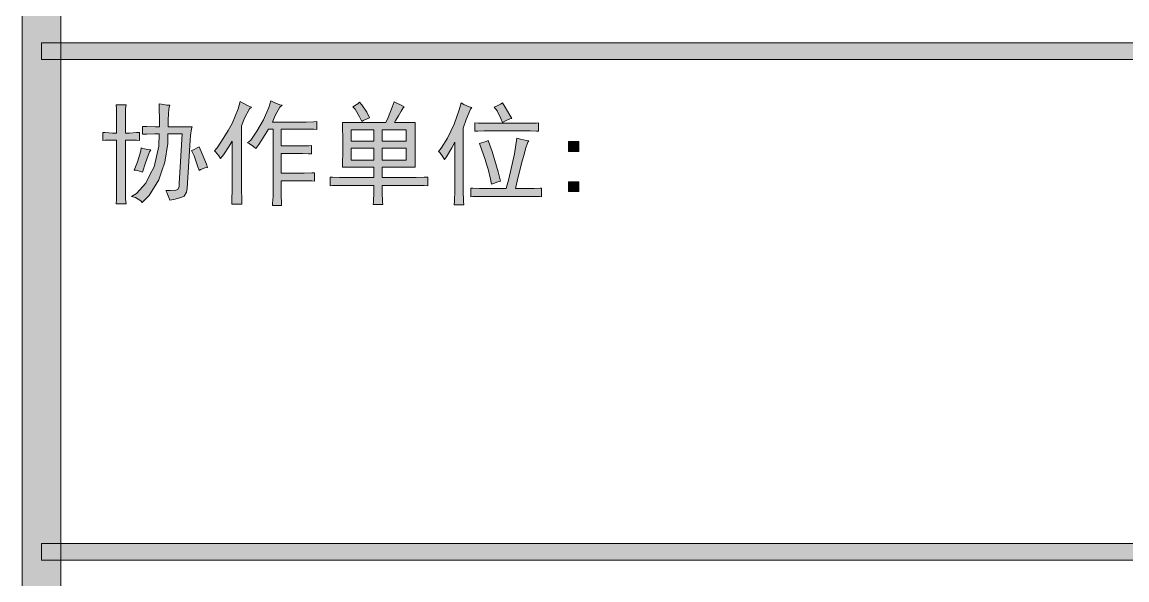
# Model space of a CAD drawing. Header units: millimetres. Extents: x 0 to 586, y 0 to 414.
# Drawn here: x 541.05 to 560.59, y 332.33 to 342.2 of the extents above; entities that cross this region are included whole.
import ezdxf

# ---------------------------------------------------------------- set-up
doc = ezdxf.new("R2010")
doc.units = ezdxf.units.MM

msp = doc.modelspace()

# ---------------------------------------------------------------- hatches: boundary and pattern name
h = msp.add_hatch(color=0)
h.dxf.hatch_style = 2
h.paths.add_polyline_path([(541.736139, 9.860139), (541.048222, 9.860139), (541.048222, 404.223361), (541.736139, 404.223361)])
h = msp.add_hatch(color=0)
h.dxf.hatch_style = 2
h.paths.add_polyline_path([(575.772139, 341.838139), (575.772139, 341.541806), (541.390417, 341.541806), (541.390417, 341.838139)])
h = msp.add_hatch(color=0)
h.dxf.hatch_style = 2
h.paths.add_polyline_path([(545.105167, 340.698667), (545.069889, 340.670444), (544.981694, 340.504639), (544.928778, 340.367056), (544.928778, 339.37575), (544.928778, 339.252278), (544.932306, 339.054722), (544.935833, 338.980639), (544.755917, 338.980639), (544.759444, 339.051194), (544.7665, 339.245222), (544.7665, 339.368694), (544.7665, 340.095417), (544.710056, 340.007222), (544.60775, 339.855528), (544.554833, 339.792028), (544.526611, 339.837889), (544.470167, 339.904917), (544.449, 339.926083), (544.498389, 339.979), (544.618333, 340.158917), (544.692417, 340.285917), (544.762972, 340.409389), (544.868806, 340.666917), (544.904083, 340.797444), (544.946417, 340.77275), (545.048722, 340.719833)])
h = msp.add_hatch(color=0)
h.dxf.hatch_style = 2
h.paths.add_polyline_path([(545.648444, 340.730417), (545.609639, 340.698667), (545.521444, 340.5505), (545.475583, 340.434083), (545.987111, 340.434083), (546.071778, 340.434083), (546.209361, 340.437611), (546.25875, 340.441139), (546.25875, 340.303556), (546.209361, 340.307083), (546.071778, 340.310611), (545.987111, 340.310611), (545.630806, 340.310611), (545.630806, 340.01075), (545.948306, 340.01075), (546.015333, 340.01075), (546.121167, 340.014278), (546.167028, 340.017806), (546.167028, 339.869639), (546.114111, 339.873167), (546.008278, 339.876694), (545.948306, 339.876694), (545.630806, 339.876694), (545.630806, 339.530972), (545.965944, 339.530972), (546.040028, 339.530972), (546.170556, 339.5345), (546.219944, 339.538028), (546.219944, 339.389861), (546.170556, 339.393389), (546.047083, 339.396917), (545.973, 339.396917), (545.630806, 339.396917), (545.630806, 339.252278), (545.630806, 339.142917), (545.634333, 338.99475), (545.637861, 338.955944), (545.475583, 338.955944), (545.479111, 338.998278), (545.486167, 339.114694), (545.486167, 339.188778), (545.486167, 340.310611), (545.408556, 340.310611), (545.348583, 340.211833), (545.235694, 340.035444), (545.182778, 339.964889), (545.140444, 340.000167), (545.066361, 340.053083), (545.034611, 340.063667), (545.091056, 340.116583), (545.200417, 340.271806), (545.260389, 340.374111), (545.316833, 340.472889), (545.412083, 340.691611), (545.447361, 340.808028), (545.503806, 340.779806), (545.606111, 340.741)])
h = msp.add_hatch(color=0)
h.paths.add_polyline_path([(547.997944, 340.427028), (547.997944, 339.636806), (547.419389, 339.636806), (547.419389, 339.453361), (547.930917, 339.453361), (548.015583, 339.453361), (548.160222, 339.456889), (548.223722, 339.460417), (548.223722, 339.305194), (548.156694, 339.308722), (548.012056, 339.31225), (547.930917, 339.31225), (547.419389, 339.31225), (547.419389, 339.192306), (547.422917, 339.022972), (547.426444, 338.973583), (547.257111, 338.973583), (547.264167, 339.022972), (547.271222, 339.192306), (547.271222, 339.31225), (546.770278, 339.31225), (546.675028, 339.31225), (546.540972, 339.308722), (546.498639, 339.305194), (546.498639, 339.460417), (546.537444, 339.456889), (546.664444, 339.453361), (546.752639, 339.453361), (547.271222, 339.453361), (547.271222, 339.636806), (546.713833, 339.636806), (546.717361, 339.703833), (546.720889, 339.894333), (546.720889, 340.017806), (546.720889, 340.141278), (546.717361, 340.345889), (546.713833, 340.427028), (547.479361, 340.427028), (547.521694, 340.515222), (547.595778, 340.698667), (547.627528, 340.790389), (547.666333, 340.77275), (547.754528, 340.730417), (547.807444, 340.705722), (547.789806, 340.688083), (547.751, 340.628111), (547.729833, 340.585778), (547.705139, 340.546972), (547.659278, 340.465833), (547.634583, 340.427028)])
h.paths.add_polyline_path([(547.842722, 339.760278), (547.842722, 339.971944), (547.419389, 339.971944), (547.419389, 339.760278)])
h.paths.add_polyline_path([(547.842722, 340.095417), (547.842722, 340.2965), (547.419389, 340.2965), (547.419389, 340.095417)])
h.paths.add_polyline_path([(547.271222, 339.760278), (547.271222, 339.971944), (546.869056, 339.971944), (546.869056, 339.760278)])
h.paths.add_polyline_path([(547.271222, 340.095417), (547.271222, 340.2965), (546.869056, 340.2965), (546.869056, 340.095417)])
h = msp.add_hatch(color=0)
h.dxf.hatch_style = 2
h.paths.add_polyline_path([(542.720389, 340.240056), (542.720389, 340.427028), (542.716861, 340.673972), (542.713333, 340.737472), (542.886194, 340.737472), (542.879139, 340.673972), (542.875611, 340.427028), (542.875611, 340.240056), (542.949694, 340.240056), (543.073167, 340.247111), (543.126083, 340.250639), (543.126083, 340.109528), (543.073167, 340.113056), (542.949694, 340.116583), (542.875611, 340.116583), (542.875611, 339.266389), (542.875611, 339.213472), (542.879139, 339.072361), (542.886194, 338.987694), (542.713333, 338.987694), (542.716861, 339.072361), (542.720389, 339.213472), (542.720389, 339.266389), (542.720389, 340.116583), (542.646306, 340.116583), (542.519306, 340.113056), (542.473444, 340.109528), (542.473444, 340.250639), (542.519306, 340.247111), (542.646306, 340.240056)])
h = msp.add_hatch(color=0)
h.dxf.hatch_style = 2
h.paths.add_polyline_path([(543.478861, 340.349417), (543.478861, 340.472889), (543.475333, 340.6775), (543.471806, 340.758639), (543.514139, 340.748056), (543.609389, 340.733944), (543.658778, 340.730417), (543.644667, 340.666917), (543.630556, 340.476417), (543.634083, 340.349417), (544.053889, 340.349417), (544.046833, 340.314139), (544.029194, 340.197722), (544.022139, 340.116583), (543.969222, 339.259333), (543.958639, 339.195833), (543.912778, 339.12175), (543.873972, 339.107639), (543.835167, 339.093528), (543.729333, 339.065306), (543.658778, 339.051194), (543.644667, 339.100583), (543.609389, 339.18525), (543.588222, 339.220528), (543.669361, 339.224056), (543.768139, 339.231111), (543.785778, 339.234639), (543.803417, 339.238167), (543.824583, 339.294611), (543.828111, 339.344), (543.881028, 340.225944), (543.627028, 340.225944), (543.6235, 340.053083), (543.570583, 339.725), (543.517667, 339.569778), (543.468278, 339.414556), (543.295417, 339.135861), (543.171944, 339.012389), (543.14725, 339.040611), (543.055528, 339.097056), (542.984972, 339.118222), (543.073167, 339.167611), (543.235444, 339.354583), (543.309528, 339.499222), (543.383611, 339.640333), (543.46475, 340.007222), (543.471806, 340.225944), (543.397722, 340.225944), (543.253083, 340.222417), (543.179, 340.218889), (543.179, 340.356472), (543.253083, 340.352944), (543.404778, 340.349417)])
h = msp.add_hatch(color=0)
h.dxf.hatch_style = 2
h.paths.add_polyline_path([(547.017222, 340.783333), (547.056028, 340.741), (547.144222, 340.606944), (547.193611, 340.511694), (547.151278, 340.494056), (547.080722, 340.458778), (547.056028, 340.441139), (547.017222, 340.529333), (546.939611, 340.659861), (546.900806, 340.705722), (546.929028, 340.719833), (546.985472, 340.758639)])
h = msp.add_hatch(color=0)
h.dxf.hatch_style = 2
h.paths.add_polyline_path([(549.003361, 340.691611), (548.978667, 340.663389), (548.901056, 340.479944), (548.851667, 340.32825), (548.851667, 339.344), (548.851667, 339.220528), (548.855194, 339.030028), (548.858722, 338.966528), (548.689389, 338.966528), (548.696444, 339.033556), (548.7035, 339.220528), (548.7035, 339.336944), (548.7035, 340.077778), (548.647056, 339.975472), (548.551806, 339.82025), (548.516528, 339.770861), (548.491833, 339.82025), (548.435389, 339.894333), (548.410694, 339.9155), (548.460083, 339.971944), (548.569444, 340.148333), (548.629417, 340.271806), (548.689389, 340.395278), (548.781111, 340.649278), (548.812861, 340.776278), (548.86225, 340.744528), (548.9575, 340.702194)])
h = msp.add_hatch(color=0)
h.dxf.hatch_style = 2
h.paths.add_polyline_path([(549.546639, 340.776278), (549.5925, 340.695139), (549.673639, 340.554028), (549.708917, 340.497583), (549.677167, 340.490528), (549.596028, 340.45525), (549.546639, 340.427028), (549.518417, 340.497583), (549.447861, 340.631639), (549.398472, 340.698667), (549.437278, 340.712778), (549.511361, 340.751583)])
h = msp.add_hatch(color=0)
h.dxf.hatch_style = 2
h.paths.add_polyline_path([(549.9735, 340.412917), (550.040528, 340.412917), (550.146361, 340.416444), (550.181639, 340.419972), (550.181639, 340.271806), (550.146361, 340.275333), (550.037, 340.278861), (549.962917, 340.278861), (549.275, 340.278861), (549.222083, 340.278861), (549.109194, 340.275333), (549.05275, 340.271806), (549.05275, 340.419972), (549.112722, 340.416444), (549.225611, 340.412917), (549.275, 340.412917)])
h = msp.add_hatch(color=0)
h.dxf.hatch_style = 2
h.paths.add_polyline_path([(550.012306, 340.102472), (549.994667, 340.077778), (549.952333, 339.957833), (549.927639, 339.862583), (549.899417, 339.767333), (549.821806, 339.463944), (549.772417, 339.259333), (550.033472, 339.259333), (550.107556, 339.259333), (550.209861, 339.262861), (550.234556, 339.266389), (550.234556, 339.111167), (550.199278, 339.114694), (550.1005, 339.118222), (550.033472, 339.118222), (549.24325, 339.118222), (549.148, 339.118222), (549.017472, 339.114694), (548.982194, 339.111167), (548.982194, 339.266389), (549.017472, 339.262861), (549.140944, 339.259333), (549.229139, 339.259333), (549.610139, 339.259333), (549.659528, 339.428667), (549.754778, 339.873167), (549.800639, 340.148333), (549.864139, 340.134222), (549.969972, 340.109528)])
h = msp.add_hatch(color=0)
h.dxf.hatch_style = 2
h.paths.add_polyline_path([(549.292639, 340.109528), (549.359667, 339.911972), (549.469028, 339.552139), (549.507833, 339.389861), (549.461972, 339.37575), (549.384361, 339.347528), (549.352611, 339.336944), (549.334972, 339.425139), (549.289111, 339.598), (549.264417, 339.686194), (549.239722, 339.770861), (549.176222, 339.954306), (549.137417, 340.056611), (549.176222, 340.063667), (549.253833, 340.091889)])
h = msp.add_hatch(color=0)
h.dxf.hatch_style = 2
h.paths.add_polyline_path([(550.89425, 339.9155), (550.714333, 339.9155), (550.714333, 340.088361), (550.89425, 340.088361)])
h = msp.add_hatch(color=0)
h.dxf.hatch_style = 2
h.paths.add_polyline_path([(543.327167, 339.940194), (543.302472, 339.908444), (543.228389, 339.710889), (543.179, 339.545083), (543.140194, 339.559194), (543.066111, 339.580361), (543.030833, 339.583889), (543.087278, 339.728528), (543.14725, 339.926083), (543.154306, 339.979), (543.186056, 339.968417), (543.270722, 339.94725)])
h = msp.add_hatch(color=0)
h.dxf.hatch_style = 2
h.paths.add_polyline_path([(544.177361, 339.993111), (544.233806, 339.869639), (544.307889, 339.689722), (544.325528, 339.62975), (544.279667, 339.622694), (544.209111, 339.594472), (544.177361, 339.576833), (544.152667, 339.657972), (544.089167, 339.834361), (544.046833, 339.933139), (544.078583, 339.943722), (544.145611, 339.975472)])
h = msp.add_hatch(color=0)
h.dxf.hatch_style = 2
h.paths.add_polyline_path([(550.89425, 339.206417), (550.714333, 339.206417), (550.714333, 339.37575), (550.89425, 339.37575)])
h = msp.add_hatch(color=0)
h.dxf.hatch_style = 2
h.paths.add_polyline_path([(575.772139, 332.976361), (575.772139, 332.680028), (541.390417, 332.680028), (541.390417, 332.976361)])

# ---------------------------------------------------------------- linework, layer by layer
at = {"color": 0, "lineweight": 0}
for points in [[(541.736139, 9.860139), (541.048222, 9.860139), (541.048222, 404.223361), (541.736139, 404.223361)], [(575.772139, 341.838139), (575.772139, 341.541806), (541.390417, 341.541806), (541.390417, 341.838139)], [(545.105167, 340.698667), (545.069889, 340.670444), (544.981694, 340.504639), (544.928778, 340.367056), (544.928778, 339.37575), (544.928778, 339.252278), (544.932306, 339.054722), (544.935833, 338.980639), (544.755917, 338.980639), (544.759444, 339.051194), (544.7665, 339.245222), (544.7665, 339.368694), (544.7665, 340.095417), (544.710056, 340.007222), (544.60775, 339.855528), (544.554833, 339.792028), (544.526611, 339.837889), (544.470167, 339.904917), (544.449, 339.926083), (544.498389, 339.979), (544.618333, 340.158917), (544.692417, 340.285917), (544.762972, 340.409389), (544.868806, 340.666917), (544.904083, 340.797444), (544.946417, 340.77275), (545.048722, 340.719833)], [(545.648444, 340.730417), (545.609639, 340.698667), (545.521444, 340.5505), (545.475583, 340.434083), (545.987111, 340.434083), (546.071778, 340.434083), (546.209361, 340.437611), (546.25875, 340.441139), (546.25875, 340.303556), (546.209361, 340.307083), (546.071778, 340.310611), (545.987111, 340.310611), (545.630806, 340.310611), (545.630806, 340.01075), (545.948306, 340.01075), (546.015333, 340.01075), (546.121167, 340.014278), (546.167028, 340.017806), (546.167028, 339.869639), (546.114111, 339.873167), (546.008278, 339.876694), (545.948306, 339.876694), (545.630806, 339.876694), (545.630806, 339.530972), (545.965944, 339.530972), (546.040028, 339.530972), (546.170556, 339.5345), (546.219944, 339.538028), (546.219944, 339.389861), (546.170556, 339.393389), (546.047083, 339.396917), (545.973, 339.396917), (545.630806, 339.396917), (545.630806, 339.252278), (545.630806, 339.142917), (545.634333, 338.99475), (545.637861, 338.955944), (545.475583, 338.955944), (545.479111, 338.998278), (545.486167, 339.114694), (545.486167, 339.188778), (545.486167, 340.310611), (545.408556, 340.310611), (545.348583, 340.211833), (545.235694, 340.035444), (545.182778, 339.964889), (545.140444, 340.000167), (545.066361, 340.053083), (545.034611, 340.063667), (545.091056, 340.116583), (545.200417, 340.271806), (545.260389, 340.374111), (545.316833, 340.472889), (545.412083, 340.691611), (545.447361, 340.808028), (545.503806, 340.779806), (545.606111, 340.741)], [(547.997944, 340.427028), (547.997944, 339.636806), (547.419389, 339.636806), (547.419389, 339.453361), (547.930917, 339.453361), (548.015583, 339.453361), (548.160222, 339.456889), (548.223722, 339.460417), (548.223722, 339.305194), (548.156694, 339.308722), (548.012056, 339.31225), (547.930917, 339.31225), (547.419389, 339.31225), (547.419389, 339.192306), (547.422917, 339.022972), (547.426444, 338.973583), (547.257111, 338.973583), (547.264167, 339.022972), (547.271222, 339.192306), (547.271222, 339.31225), (546.770278, 339.31225), (546.675028, 339.31225), (546.540972, 339.308722), (546.498639, 339.305194), (546.498639, 339.460417), (546.537444, 339.456889), (546.664444, 339.453361), (546.752639, 339.453361), (547.271222, 339.453361), (547.271222, 339.636806), (546.713833, 339.636806), (546.717361, 339.703833), (546.720889, 339.894333), (546.720889, 340.017806), (546.720889, 340.141278), (546.717361, 340.345889), (546.713833, 340.427028), (547.479361, 340.427028), (547.521694, 340.515222), (547.595778, 340.698667), (547.627528, 340.790389), (547.666333, 340.77275), (547.754528, 340.730417), (547.807444, 340.705722), (547.789806, 340.688083), (547.751, 340.628111), (547.729833, 340.585778), (547.705139, 340.546972), (547.659278, 340.465833), (547.634583, 340.427028)], [(542.720389, 340.240056), (542.720389, 340.427028), (542.716861, 340.673972), (542.713333, 340.737472), (542.886194, 340.737472), (542.879139, 340.673972), (542.875611, 340.427028), (542.875611, 340.240056), (542.949694, 340.240056), (543.073167, 340.247111), (543.126083, 340.250639), (543.126083, 340.109528), (543.073167, 340.113056), (542.949694, 340.116583), (542.875611, 340.116583), (542.875611, 339.266389), (542.875611, 339.213472), (542.879139, 339.072361), (542.886194, 338.987694), (542.713333, 338.987694), (542.716861, 339.072361), (542.720389, 339.213472), (542.720389, 339.266389), (542.720389, 340.116583), (542.646306, 340.116583), (542.519306, 340.113056), (542.473444, 340.109528), (542.473444, 340.250639), (542.519306, 340.247111), (542.646306, 340.240056)], [(543.478861, 340.349417), (543.478861, 340.472889), (543.475333, 340.6775), (543.471806, 340.758639), (543.514139, 340.748056), (543.609389, 340.733944), (543.658778, 340.730417), (543.644667, 340.666917), (543.630556, 340.476417), (543.634083, 340.349417), (544.053889, 340.349417), (544.046833, 340.314139), (544.029194, 340.197722), (544.022139, 340.116583), (543.969222, 339.259333), (543.958639, 339.195833), (543.912778, 339.12175), (543.873972, 339.107639), (543.835167, 339.093528), (543.729333, 339.065306), (543.658778, 339.051194), (543.644667, 339.100583), (543.609389, 339.18525), (543.588222, 339.220528), (543.669361, 339.224056), (543.768139, 339.231111), (543.785778, 339.234639), (543.803417, 339.238167), (543.824583, 339.294611), (543.828111, 339.344), (543.881028, 340.225944), (543.627028, 340.225944), (543.6235, 340.053083), (543.570583, 339.725), (543.517667, 339.569778), (543.468278, 339.414556), (543.295417, 339.135861), (543.171944, 339.012389), (543.14725, 339.040611), (543.055528, 339.097056), (542.984972, 339.118222), (543.073167, 339.167611), (543.235444, 339.354583), (543.309528, 339.499222), (543.383611, 339.640333), (543.46475, 340.007222), (543.471806, 340.225944), (543.397722, 340.225944), (543.253083, 340.222417), (543.179, 340.218889), (543.179, 340.356472), (543.253083, 340.352944), (543.404778, 340.349417)], [(547.017222, 340.783333), (547.056028, 340.741), (547.144222, 340.606944), (547.193611, 340.511694), (547.151278, 340.494056), (547.080722, 340.458778), (547.056028, 340.441139), (547.017222, 340.529333), (546.939611, 340.659861), (546.900806, 340.705722), (546.929028, 340.719833), (546.985472, 340.758639)], [(549.003361, 340.691611), (548.978667, 340.663389), (548.901056, 340.479944), (548.851667, 340.32825), (548.851667, 339.344), (548.851667, 339.220528), (548.855194, 339.030028), (548.858722, 338.966528), (548.689389, 338.966528), (548.696444, 339.033556), (548.7035, 339.220528), (548.7035, 339.336944), (548.7035, 340.077778), (548.647056, 339.975472), (548.551806, 339.82025), (548.516528, 339.770861), (548.491833, 339.82025), (548.435389, 339.894333), (548.410694, 339.9155), (548.460083, 339.971944), (548.569444, 340.148333), (548.629417, 340.271806), (548.689389, 340.395278), (548.781111, 340.649278), (548.812861, 340.776278), (548.86225, 340.744528), (548.9575, 340.702194)], [(549.546639, 340.776278), (549.5925, 340.695139), (549.673639, 340.554028), (549.708917, 340.497583), (549.677167, 340.490528), (549.596028, 340.45525), (549.546639, 340.427028), (549.518417, 340.497583), (549.447861, 340.631639), (549.398472, 340.698667), (549.437278, 340.712778), (549.511361, 340.751583)], [(549.9735, 340.412917), (550.040528, 340.412917), (550.146361, 340.416444), (550.181639, 340.419972), (550.181639, 340.271806), (550.146361, 340.275333), (550.037, 340.278861), (549.962917, 340.278861), (549.275, 340.278861), (549.222083, 340.278861), (549.109194, 340.275333), (549.05275, 340.271806), (549.05275, 340.419972), (549.112722, 340.416444), (549.225611, 340.412917), (549.275, 340.412917)], [(547.271222, 340.095417), (547.271222, 340.2965), (546.869056, 340.2965), (546.869056, 340.095417)], [(547.842722, 340.095417), (547.842722, 340.2965), (547.419389, 340.2965), (547.419389, 340.095417)], [(550.012306, 340.102472), (549.994667, 340.077778), (549.952333, 339.957833), (549.927639, 339.862583), (549.899417, 339.767333), (549.821806, 339.463944), (549.772417, 339.259333), (550.033472, 339.259333), (550.107556, 339.259333), (550.209861, 339.262861), (550.234556, 339.266389), (550.234556, 339.111167), (550.199278, 339.114694), (550.1005, 339.118222), (550.033472, 339.118222), (549.24325, 339.118222), (549.148, 339.118222), (549.017472, 339.114694), (548.982194, 339.111167), (548.982194, 339.266389), (549.017472, 339.262861), (549.140944, 339.259333), (549.229139, 339.259333), (549.610139, 339.259333), (549.659528, 339.428667), (549.754778, 339.873167), (549.800639, 340.148333), (549.864139, 340.134222), (549.969972, 340.109528)], [(549.292639, 340.109528), (549.359667, 339.911972), (549.469028, 339.552139), (549.507833, 339.389861), (549.461972, 339.37575), (549.384361, 339.347528), (549.352611, 339.336944), (549.334972, 339.425139), (549.289111, 339.598), (549.264417, 339.686194), (549.239722, 339.770861), (549.176222, 339.954306), (549.137417, 340.056611), (549.176222, 340.063667), (549.253833, 340.091889)], [(550.89425, 339.9155), (550.714333, 339.9155), (550.714333, 340.088361), (550.89425, 340.088361)], [(543.327167, 339.940194), (543.302472, 339.908444), (543.228389, 339.710889), (543.179, 339.545083), (543.140194, 339.559194), (543.066111, 339.580361), (543.030833, 339.583889), (543.087278, 339.728528), (543.14725, 339.926083), (543.154306, 339.979), (543.186056, 339.968417), (543.270722, 339.94725)], [(544.177361, 339.993111), (544.233806, 339.869639), (544.307889, 339.689722), (544.325528, 339.62975), (544.279667, 339.622694), (544.209111, 339.594472), (544.177361, 339.576833), (544.152667, 339.657972), (544.089167, 339.834361), (544.046833, 339.933139), (544.078583, 339.943722), (544.145611, 339.975472)], [(547.271222, 339.760278), (547.271222, 339.971944), (546.869056, 339.971944), (546.869056, 339.760278)], [(547.842722, 339.760278), (547.842722, 339.971944), (547.419389, 339.971944), (547.419389, 339.760278)], [(550.89425, 339.206417), (550.714333, 339.206417), (550.714333, 339.37575), (550.89425, 339.37575)], [(575.772139, 332.976361), (575.772139, 332.680028), (541.390417, 332.680028), (541.390417, 332.976361)]]:
    msp.add_lwpolyline(points, close=True, dxfattribs=at)

doc.saveas('drawing.dxf')
